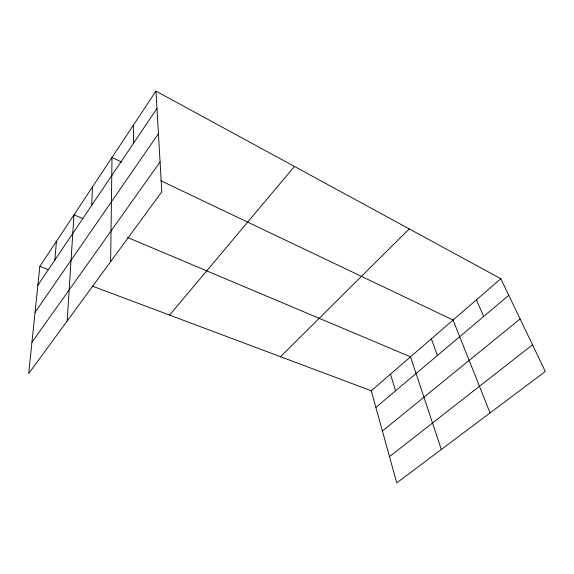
<?xml version="1.0" encoding="UTF-8"?>
<svg xmlns="http://www.w3.org/2000/svg" width="574" height="574" viewBox="0 0 574 574"><rect width="100%" height="100%" fill="white"/><g stroke="black" fill="none" stroke-linecap="round" stroke-linejoin="round"><path stroke-width="0.86" d="M110.631 261.672L112.002 157.455L121.573 162.019M91.725 205.313L92.471 186.937M67.151 321.031L73.981 214.841L82.921 218.615M54.86 260.036L56.46 241.288M155.956 91.108L39.828 266.393L28.7 373.523L161.803 191.809L155.956 91.108L500.829 278.72L545.3 371.478L396.763 482.892L371.263 390.779L92.077 286.003M37.87 285.256L156.96 108.472M35.05 312.378L158.431 133.706M31.943 342.319L160.067 161.947M169.588 315.097L294.426 166.438M280.514 356.719L409.24 228.897M371.263 390.779L500.829 278.72M375.87 407.425L508.772 295.294M382.406 431.031L520.109 318.943M389.502 456.653L532.507 344.795M39.828 266.393L48.123 269.507M127.543 237.442L410.503 356.841L441.32 449.471M160.82 180.724L453.058 320.034L490.06 412.907M476.413 299.836L483.681 316.468M431.339 338.818L437.417 355.5M390.492 374.148L395.558 390.815M133.319 125.275L133.663 143.055"/></g></svg>
